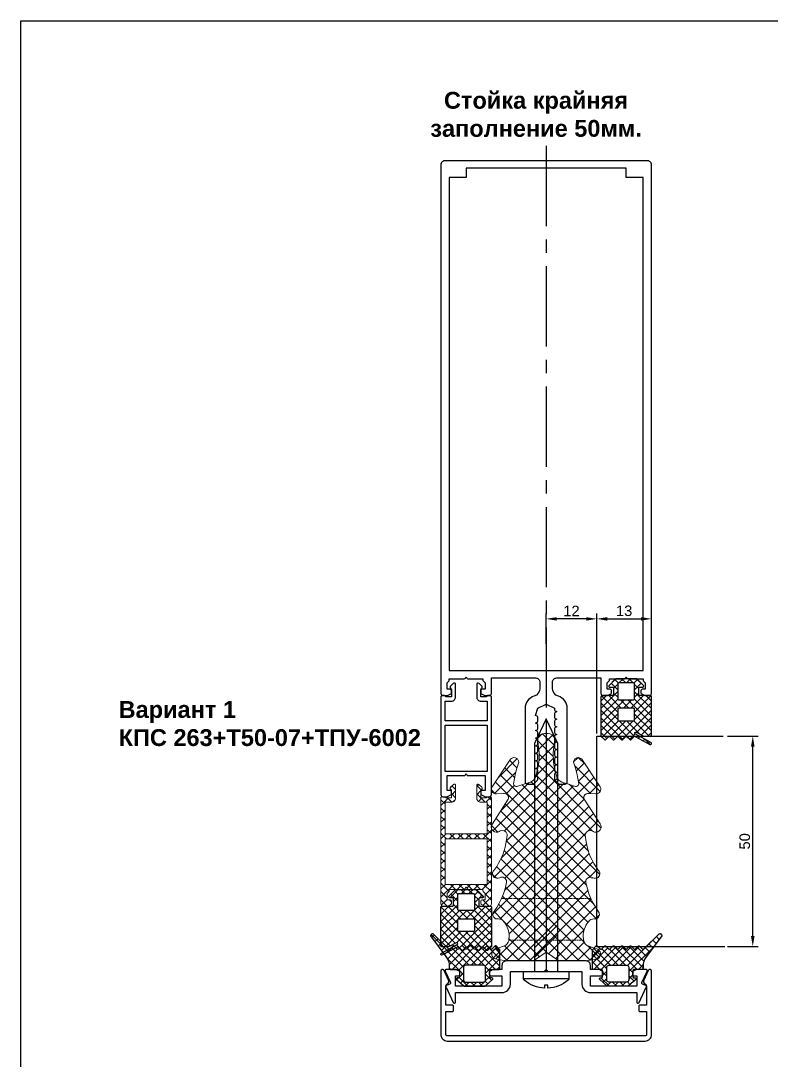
# Model space of a CAD drawing. Header units: millimetres. Extents: x 1744 to 18744, y -2272 to 2782.
# Drawn here: x 6313 to 6491.1, y 2274.9 to 2521.6 of the extents above; entities that cross this region are included whole.
import ezdxf

# ---------------------------------------------------------------- set-up
doc = ezdxf.new("R2010")
doc.units = ezdxf.units.MM
doc.linetypes.add('CENTER2', pattern=[28.575, 19.05, -3.175, 3.175, -3.175])
doc.linetypes.add('HIDDEN', pattern=[0.375, 0.25, -0.125])
for name, color, linetype, lineweight in [('2', 3, 'HIDDEN', 13), ('Текстовый', 7, 'Continuous', 9), ('Уплотнители', 1, 'Continuous', 20), ('Штриховка', 1, 'Continuous', 5)]:
    doc.layers.add(name, color=color, linetype=linetype, lineweight=lineweight)
doc.layers.add('Steklopaket 50mm', color=100, linetype='Continuous')
doc.styles.get("Standard").update_dxf_attribs({"font": 'arial.ttf'})
doc.styles.add('Каталожный', font='isocpeur.ttf', dxfattribs={"height": 2.5})
doc.dimstyles.new('ISO-25', dxfattribs={"dimtxt": 2.5, "dimasz": 2.5, "dimexe": 1.25, "dimexo": 0.625, "dimtad": 1, "dimtxsty": 'Standard', "dimcen": 2.5, "dimadec": 0, "dimazin": 0, "dimtfac": 1, "dimtmove": 0, "dimatfit": 3, "dimfxl": 1, "dimarcsym": 0})

# ---------------------------------------------------------------- blocks, each defined once
blk = doc.blocks.new('КП45372')
at = {"color": 146, "true_color": 0x105689}
blk.add_lwpolyline([(-13, 25.2), (-2.5, 25.2, -0.414214), (-1.5, 24.2), (-1.5, 22.77, -0.327538), (-2.9, 20.86, 0.327538), (-5, 18), (-5, 0.5, 0.414214), (-4.5, 0), (-3.12, 0, 0.198912), (-2.91, 0.09), (-2.09, 0.91, 0.198912), (-2, 1.12), (-2, 1.46, 0.284079), (-2.17, 1.73), (-2.5, 1.9), (-2.17, 2.07, 0.284079), (-2, 2.34), (-2, 3.26, 0.284079), (-2.17, 3.53), (-2.5, 3.7), (-2.17, 3.87, 0.284079), (-2, 4.14), (-2, 5.06, 0.284079), (-2.17, 5.33), (-2.5, 5.5), (-2.17, 5.67, 0.284079), (-2, 5.94), (-2, 6.86, 0.284079), (-2.17, 7.13), (-2.5, 7.3), (-2.17, 7.47, 0.284079), (-2, 7.74), (-2, 8.66, 0.284079), (-2.17, 8.93), (-2.5, 9.1), (-2.17, 9.27, 0.284079), (-2, 9.54), (-2, 10.46, 0.284079), (-2.17, 10.73), (-2.5, 10.9), (-2.17, 11.07, 0.284079), (-2, 11.34), (-2, 12.26, 0.284079), (-2.17, 12.53), (-2.5, 12.7), (-2.17, 12.87, 0.284079), (-2, 13.14), (-2, 14.06, 0.284079), (-2.17, 14.33), (-2.5, 14.5), (-2.17, 14.67, 0.284079), (-2, 14.94), (-2, 15.86, 0.284079), (-2.17, 16.13), (-2.5, 16.3), (-2, 18), (0, 19), (2, 18), (2, 17.64, 0.284079), (2.17, 17.37), (2.5, 17.2), (2.17, 17.03, 0.284079), (2, 16.76), (2, 15.84, 0.284079), (2.17, 15.57), (2.5, 15.4), (2.17, 15.23, 0.284079), (2, 14.96), (2, 14.04, 0.284079), (2.17, 13.77), (2.5, 13.6), (2.17, 13.43, 0.284079), (2, 13.16), (2, 12.24, 0.284079), (2.17, 11.97), (2.5, 11.8), (2.17, 11.63, 0.284079), (2, 11.36), (2, 10.44, 0.284079), (2.17, 10.17), (2.5, 10), (2.17, 9.83, 0.284079), (2, 9.56), (2, 8.64, 0.284079), (2.17, 8.37), (2.5, 8.2), (2.17, 8.03, 0.284079), (2, 7.76), (2, 6.84, 0.284079), (2.17, 6.57), (2.5, 6.4), (2.17, 6.23, 0.284079), (2, 5.96), (2, 5.04, 0.284079), (2.17, 4.77), (2.5, 4.6), (2.17, 4.43, 0.284079), (2, 4.16), (2, 3.24, 0.284079), (2.17, 2.97), (2.5, 2.8), (2.17, 2.63, 0.284079), (2, 2.36), (2, 1.12, 0.198912), (2.09, 0.91), (2.91, 0.09, 0.198912), (3.12, 0), (4.5, 0, 0.414214), (5, 0.5), (5, 18, 0.327538), (2.9, 20.86, -0.327538), (1.5, 22.77), (1.5, 24.2, -0.414214), (2.5, 25.2), (13, 25.2), (13, 21.5, 0.414214), (13.5, 21), (14.43, 21, 0.116434), (14.56, 21.03), (15.33, 21.42, 0.284079), (15.5, 21.69), (15.5, 22.2, 0.414214), (15.2, 22.5), (14.5, 22.5), (14.5, 24), (14.91, 24.41, 0.198912), (15, 24.62), (15, 25), (18.56, 25, 0.284079), (18.83, 25.17), (19, 25.5), (19.17, 25.17, 0.284079), (19.44, 25), (23, 25), (23, 24.62, 0.198912), (23.09, 24.41), (23.5, 24), (23.5, 22.5), (22.8, 22.5, 0.414214), (22.5, 22.2), (22.5, 21.69, 0.284079), (22.67, 21.42), (23.44, 21.03, 0.116434), (23.57, 21), (24.5, 21, 0.414214), (25, 21.5), (25, 147, 0.414214), (24, 148), (-24, 148, 0.414214), (-25, 147), (-25, 21.5, 0.414214), (-24.5, 21), (-23.57, 21, 0.116434), (-23.44, 21.03), (-22.67, 21.42, 0.284079), (-22.5, 21.69), (-22.5, 22.2, 0.414214), (-22.8, 22.5), (-23.5, 22.5), (-23.5, 24), (-23.09, 24.41, 0.198912), (-23, 24.62), (-23, 25), (-19.44, 25, 0.284079), (-19.17, 25.17), (-19, 25.5), (-18.83, 25.17, 0.284079), (-18.56, 25), (-15, 25), (-15, 24.62, 0.198912), (-14.91, 24.41), (-14.5, 24), (-14.5, 22.5), (-15.2, 22.5, 0.414214), (-15.5, 22.2), (-15.5, 21.69, 0.284079), (-15.33, 21.42), (-14.56, 21.03, 0.116434), (-14.43, 21), (-13.5, 21, 0.414214), (-13, 21.5)], format="xyb", close=True, dxfattribs=at)
blk.add_lwpolyline([(23, 27), (23, 144), (19, 144), (19, 146.2), (-19, 146.2), (-19, 144), (-23, 144), (-23, 27)], close=True, dxfattribs=at)
blk = doc.blocks.new('ТПУ-6002')
at = {"true_color": 0xafd9aa}
h = blk.add_hatch(dxfattribs=at)
h.set_pattern_fill('ANSI37', color=9, scale=10, angle=180, style=0)
h.set_pattern_definition([(225, (359.6389, 110.4286), (0.8838835, -0.8838835), []), (315, (359.6389, 110.4286), (0.8838835, 0.8838835), [])])
edge = h.paths.add_edge_path(flags=16)
edge.add_line((1.75, -1), (-1.75, -1))
edge.add_arc((-1.75, -1.25), 0.25, 90, 180)
edge.add_line((-2, -1.25), (-2, -4.75))
edge.add_arc((-1.75, -4.75), 0.25, 180, 270)
edge.add_line((-1.75, -5), (1.75, -5))
edge.add_arc((1.75, -4.75), 0.25, 270, 360)
edge.add_line((2, -4.75), (2, -1.25))
edge.add_arc((1.75, -1.25), 0.25, 0, 90)
edge = h.paths.add_edge_path()
edge.add_line((2.37, -12.66), (4.04, -13.57))
edge.add_arc((4.16, -13.35), 0.25, 241.5196, 270)
edge.add_line((4.16, -13.6), (5.75, -13.6))
edge.add_arc((5.75, -13.35), 0.25, 270, 360)
edge.add_line((6, -13.35), (6, -4.25))
edge.add_arc((5.75, -4.25), 0.25, 0, 90)
edge.add_line((5.75, -4), (3.25, -4))
edge.add_arc((3.25, -3.75), 0.25, 180, 270, ccw=False)
edge.add_line((3, -3.75), (3, -2.25))
edge.add_arc((3.25, -2.25), 0.25, 90, 180, ccw=False)
edge.add_line((3.25, -2), (3.9, -2))
edge.add_arc((3.9, -1.75), 0.25, 270, 405.0646)
edge.add_line((4.08, -1.57), (2.57, -0.07))
edge.add_arc((2.4, -0.25), 0.25, 45.0646, 90)
edge.add_line((2.4, 0), (-2.4, 0))
edge.add_arc((-2.4, -0.25), 0.25, 90, 134.9354)
edge.add_line((-2.57, -0.07), (-4.08, -1.57))
edge.add_arc((-3.9, -1.75), 0.25, 134.9354, 270)
edge.add_line((-3.9, -2), (-3.25, -2))
edge.add_arc((-3.25, -2.25), 0.25, 0, 90, ccw=False)
edge.add_line((-3, -2.25), (-3, -3.75))
edge.add_arc((-3.25, -3.75), 0.25, -90, 0, ccw=False)
edge.add_line((-3.25, -4), (-5.75, -4))
edge.add_arc((-5.75, -4.25), 0.25, 90, 180)
edge.add_line((-6, -4.25), (-6, -13.5))
edge.add_arc((-5.75, -13.5), 0.25, 180, 225)
edge.add_line((-5.93, -13.67), (-5.18, -14.42))
edge.add_arc((-5, -14.25), 0.25, 225, 315)
edge.add_line((-4.82, -14.42), (-4.18, -13.78))
edge.add_arc((-4, -13.95), 0.25, 45, 135, ccw=False)
edge.add_line((-3.82, -13.78), (-3.18, -14.42))
edge.add_arc((-3, -14.25), 0.25, 225, 315)
edge.add_line((-2.82, -14.42), (-2.18, -13.78))
edge.add_arc((-2, -13.95), 0.25, 45, 135, ccw=False)
edge.add_line((-1.82, -13.78), (-1.18, -14.42))
edge.add_arc((-1, -14.25), 0.25, 225, 315)
edge.add_line((-0.82, -14.42), (-0.18, -13.78))
edge.add_arc((0, -13.95), 0.25, 45, 135, ccw=False)
edge.add_line((0.18, -13.78), (0.82, -14.42))
edge.add_arc((1, -14.25), 0.25, 225, 315)
edge.add_line((1.18, -14.42), (1.87, -13.73))
edge.add_arc((2.04, -13.91), 0.25, 61.5196, 135, ccw=False)
edge.add_line((2.16, -13.69), (5.63, -15.57))
edge.add_arc((5.75, -15.35), 0.25, 241.5196, 421.5196)
edge.add_line((5.87, -15.13), (2.13, -13.1))
edge.add_arc((2.25, -12.88), 0.25, 61.5196, 241.5196, ccw=False)
edge = h.paths.add_edge_path(flags=16)
edge.add_line((1.75, -7), (-1.75, -7))
edge.add_arc((-1.75, -7.25), 0.25, 90, 180)
edge.add_line((-2, -7.25), (-2, -9.75))
edge.add_arc((-1.75, -9.75), 0.25, 180, 270)
edge.add_line((-1.75, -10), (1.75, -10))
edge.add_arc((1.75, -9.75), 0.25, 270, 360)
edge.add_line((2, -9.75), (2, -7.25))
edge.add_arc((1.75, -7.25), 0.25, 0, 90)
at = {"color": 9, "true_color": 0xafd9aa}
for points in [[(2.37, -12.66), (4.04, -13.57, 0.124913), (4.16, -13.6), (5.75, -13.6, 0.414214), (6, -13.35), (6, -4.25, 0.414214), (5.75, -4), (3.25, -4, -0.414214), (3, -3.75), (3, -2.25, -0.414214), (3.25, -2), (3.9, -2, 0.668587), (4.08, -1.57), (2.57, -0.07, 0.198619), (2.4, 0), (-2.4, 0, 0.198619), (-2.57, -0.07), (-4.08, -1.57, 0.668587), (-3.9, -2), (-3.25, -2, -0.414214), (-3, -2.25), (-3, -3.75, -0.414214), (-3.25, -4), (-5.75, -4, 0.414214), (-6, -4.25), (-6, -13.5, 0.198912), (-5.93, -13.67), (-5.18, -14.42, 0.414214), (-4.82, -14.42), (-4.18, -13.78, -0.414214), (-3.82, -13.78), (-3.18, -14.42, 0.414214), (-2.82, -14.42), (-2.18, -13.78, -0.414214), (-1.82, -13.78), (-1.18, -14.42, 0.414214), (-0.82, -14.42), (-0.18, -13.78, -0.414214), (0.18, -13.78), (0.82, -14.42, 0.414214), (1.18, -14.42), (1.87, -13.73, -0.332076), (2.16, -13.69), (5.63, -15.57, 1), (5.87, -15.13), (2.13, -13.1, -1)], [(1.75, -1), (-1.75, -1, 0.414214), (-2, -1.25), (-2, -4.75, 0.414214), (-1.75, -5), (1.75, -5, 0.414214), (2, -4.75), (2, -1.25, 0.414214)], [(1.75, -7), (-1.75, -7, 0.414214), (-2, -7.25), (-2, -9.75, 0.414214), (-1.75, -10), (1.75, -10, 0.414214), (2, -9.75), (2, -7.25, 0.414214)]]:
    blk.add_lwpolyline(points, format="xyb", close=True, dxfattribs=at)
blk = doc.blocks.new('*U276')
at = {"color": 0, "linetype": 'CENTER2', "transparency": 16777216}
blk.add_line((0, 89.25), (0, -44.25), dxfattribs=at)
blk = doc.blocks.new('*D279')
at = {"color": 0, "lineweight": -2, "transparency": 16777216}
for p, q in [((6437.69, 2373.69), (6437.69, 2380.88)), ((6447.19, 2379.63), (6440.19, 2379.63)), ((6449.69, 2352.43), (6449.69, 2380.88))]:
    blk.add_line(p, q, dxfattribs=at)
at = {"color": 0, "transparency": 16777216}
for points in [[(6440.19, 2380.04), (6440.19, 2379.21), (6437.69, 2379.63)], [(6447.19, 2380.04), (6447.19, 2379.21), (6449.69, 2379.63)]]:
    blk.add_solid(points, dxfattribs=at)
at = {"layer": 'DEFPOINTS', "color": 0, "transparency": 16777216}
for p in [(6437.69, 2379.63), (6437.69, 2373.07), (6449.69, 2351.81)]:
    blk.add_point(p, dxfattribs=at)
at = {"color": 0, "transparency": 16777216, "insert": (6443.69, 2381.51), "char_height": 2.5, "attachment_point": 5}
blk.add_mtext('12', dxfattribs=at)
blk = doc.blocks.new('*D277')
at = {"color": 0, "lineweight": -2, "transparency": 16777216}
for p, q in [((6449.69, 2352.43), (6449.69, 2380.88)), ((6452.19, 2379.63), (6460.19, 2379.63)), ((6462.69, 2369.89), (6462.69, 2380.88))]:
    blk.add_line(p, q, dxfattribs=at)
at = {"color": 0, "transparency": 16777216}
for points in [[(6452.19, 2380.04), (6452.19, 2379.21), (6449.69, 2379.63)], [(6460.19, 2380.04), (6460.19, 2379.21), (6462.69, 2379.63)]]:
    blk.add_solid(points, dxfattribs=at)
at = {"layer": 'DEFPOINTS', "color": 0, "transparency": 16777216}
for p in [(6462.69, 2379.63), (6462.69, 2369.27), (6449.69, 2351.81)]:
    blk.add_point(p, dxfattribs=at)
at = {"color": 0, "transparency": 16777216, "insert": (6456.19, 2381.53), "char_height": 2.5, "attachment_point": 5}
blk.add_mtext('13', dxfattribs=at)
blk = doc.blocks.new('*D278')
at = {"color": 0, "lineweight": -2, "transparency": 16777216}
for p, q in [((6480.7, 2351.81), (6487.98, 2351.81)), ((6486.73, 2304.31), (6486.73, 2349.31)), ((6480.7, 2301.81), (6487.98, 2301.81))]:
    blk.add_line(p, q, dxfattribs=at)
at = {"color": 0, "transparency": 16777216}
for points in [[(6486.31, 2349.31), (6487.15, 2349.31), (6486.73, 2351.81)], [(6486.31, 2304.31), (6487.15, 2304.31), (6486.73, 2301.81)]]:
    blk.add_solid(points, dxfattribs=at)
at = {"layer": 'DEFPOINTS', "color": 0, "transparency": 16777216}
for p in [(6480.07, 2351.81), (6486.73, 2351.81), (6480.07, 2301.81)]:
    blk.add_point(p, dxfattribs=at)
at = {"color": 0, "transparency": 16777216, "insert": (6484.83, 2326.81), "char_height": 2.5, "attachment_point": 5, "rotation": 90}
blk.add_mtext('50', dxfattribs=at)
blk = doc.blocks.new('КПС 758')
blk.add_lwpolyline([(-23.77, 2.33, 0.414214), (-23.63, 1.93), (-22.87, 1.58, -0.414214), (-22.73, 1.18), (-23.97, -1.49, 0.548619), (-23.7, -1.92), (-21.57, -1.92, 0.116434), (-21.44, -1.89), (-20.67, -1.5, 0.284079), (-20.5, -1.23), (-20.5, -0.72, 0.414214), (-20.8, -0.42), (-21.5, -0.42), (-21.5, 2.08), (-10.5, 2.08), (-10.5, -0.42), (-13.2, -0.42, 0.414214), (-13.5, -0.72), (-13.5, -1.23, 0.284079), (-13.33, -1.5), (-12.56, -1.89, 0.116434), (-12.43, -1.92), (-10.5, -1.92), (-10.5, -2.92, 0.414214), (-9.5, -3.92), (9.5, -3.92, 0.414214), (10.5, -2.92), (10.5, -1.92), (12.43, -1.92, 0.116434), (12.56, -1.89), (13.33, -1.5, 0.284079), (13.5, -1.23), (13.5, -0.72, 0.414214), (13.2, -0.42), (10.5, -0.42), (10.5, 2.08), (21.5, 2.08), (21.5, -0.42), (20.8, -0.42, 0.414214), (20.5, -0.72), (20.5, -1.23, 0.284079), (20.67, -1.5), (21.44, -1.89, 0.116434), (21.57, -1.92), (23.7, -1.92, 0.548619), (23.97, -1.49), (22.73, 1.18, -0.414214), (22.87, 1.58), (23.63, 1.93, 0.414214), (23.77, 2.33), (22.1, 5.91, 0.291473), (21.83, 6.08), (21.8, 6.08, 0.414214), (21.5, 5.78), (21.5, 3.58), (10.5, 3.58, 0.414214), (8.5, 1.58), (8.5, -1.42), (0.62, -1.42, 0.198912), (0.41, -1.51), (0, -1.92), (-0.41, -1.51, 0.198912), (-0.62, -1.42), (-8.5, -1.42), (-8.5, 1.58, 0.414214), (-10.5, 3.58), (-21.5, 3.58), (-21.5, 5.78, 0.414214), (-21.8, 6.08), (-21.83, 6.08, 0.291473), (-22.1, 5.91)], format="xyb", close=True)
blk = doc.blocks.new('КП45310')
at = {"color": 0}
blk.add_lwpolyline([(23.8, -4.26), (23.8, -8.78, -0.279739), (23.48, -9.31, 0.401559), (23.17, -10.23), (24.24, -12.52, 0.802585), (25, -12.36), (25, 2.74, 0.414214), (23.5, 4.24), (-23.5, 4.24, 0.414214), (-25, 2.74), (-25, -12.36, 0.802585), (-24.24, -12.52), (-23.17, -10.23, 0.401559), (-23.48, -9.31, -0.279739), (-23.8, -8.78), (-23.8, -4.26), (-22.3, -4.26, 0.414214), (-22, -3.96), (-22, -3.06, 0.414214), (-22.3, -2.76), (-23.8, -2.76), (-23.8, 2.74, -0.414214), (-23.5, 3.04), (23.5, 3.04, -0.414214), (23.8, 2.74), (23.8, -2.76), (22.3, -2.76, 0.414214), (22, -3.06), (22, -3.96, 0.414214), (22.3, -4.26)], format="xyb", close=True, dxfattribs=at)
blk = doc.blocks.new('ТПУ-007ММ')
at = {"true_color": 0xafd9aa}
h = blk.add_hatch(dxfattribs=at)
h.set_pattern_fill('ANSI37', color=9, scale=10, angle=180, style=0)
h.set_pattern_definition([(225, (-3851.0623, 2334.4012), (0.88388348, -0.88388348), []), (315, (-3851.0623, 2334.4012), (0.88388348, 0.88388348), [])])
edge = h.paths.add_edge_path(flags=16)
edge.add_line((2.1, -1), (-2.1, -1))
edge.add_arc((-2.1, -1.5), 0.5, 90, 180)
edge.add_line((-2.6, -1.5), (-2.6, -4.5))
edge.add_arc((-2.1, -4.5), 0.5, 180, 270)
edge.add_line((-2.1, -5), (2.1, -5))
edge.add_arc((2.1, -4.5), 0.5, 270, 360)
edge.add_line((2.6, -4.5), (2.6, -1.5))
edge.add_arc((2.1, -1.5), 0.5, 0, 90)
edge = h.paths.add_edge_path()
edge.add_arc((-3.85, -2.25), 0.25, 0, 90, ccw=False)
edge.add_line((-3.6, -2.25), (-3.6, -3.75))
edge.add_arc((-3.85, -3.75), 0.25, -90, 0, ccw=False)
edge.add_line((-3.85, -4), (-5.75, -4))
edge.add_arc((-5.75, -4.25), 0.25, 90, 180)
edge.add_line((-6, -4.25), (-6, -8.62))
edge.add_arc((-5.8, -8.62), 0.2, 180, 225)
edge.add_line((-5.94, -8.76), (-5.18, -9.53))
edge.add_arc((-5, -9.35), 0.25, 225, 315)
edge.add_line((-4.82, -9.53), (-4.18, -8.88))
edge.add_arc((-4, -9.06), 0.25, 45, 135, ccw=False)
edge.add_line((-3.82, -8.88), (-3.18, -9.53))
edge.add_arc((-3, -9.35), 0.25, 225, 315)
edge.add_line((-2.82, -9.53), (-2.18, -8.88))
edge.add_arc((-2, -9.06), 0.25, 45, 135, ccw=False)
edge.add_line((-1.82, -8.88), (-1.18, -9.53))
edge.add_arc((-1, -9.35), 0.25, 225, 315)
edge.add_line((-0.82, -9.53), (-0.18, -8.88))
edge.add_arc((0, -9.06), 0.25, 45, 135, ccw=False)
edge.add_line((0.18, -8.88), (0.82, -9.53))
edge.add_arc((1, -9.35), 0.25, 225, 315)
edge.add_line((1.18, -9.53), (1.82, -8.88))
edge.add_arc((2, -9.06), 0.25, 45, 135, ccw=False)
edge.add_line((2.18, -8.88), (2.82, -9.53))
edge.add_arc((3, -9.35), 0.25, 225, 315)
edge.add_line((3.18, -9.53), (3.82, -8.88))
edge.add_arc((4, -9.06), 0.25, 45, 135, ccw=False)
edge.add_line((4.18, -8.88), (4.82, -9.53))
edge.add_arc((5, -9.35), 0.25, 225, 315)
edge.add_line((5.18, -9.53), (5.82, -8.88))
edge.add_arc((6, -9.06), 0.25, 45, 135, ccw=False)
edge.add_line((6.18, -8.88), (9.82, -12.42))
edge.add_arc((10, -12.25), 0.25, 225, 315)
edge.add_line((10.18, -12.42), (10.39, -12.21))
edge.add_arc((10.21, -12.04), 0.25, 315, 380.2249)
edge.add_line((10.44, -11.95), (6.8, -7.06))
edge.add_arc((10, -4.67), 4, 180, 216.7605, ccw=False)
edge.add_line((6, -4.67), (6, -4.3))
edge.add_arc((5.7, -4.3), 0.3, 360, 450)
edge.add_line((5.7, -4), (3.85, -4))
edge.add_arc((3.85, -3.75), 0.25, 180, 270, ccw=False)
edge.add_line((3.6, -3.75), (3.6, -2.25))
edge.add_arc((3.85, -2.25), 0.25, 90, 180, ccw=False)
edge.add_line((3.85, -2), (4.1, -2))
edge.add_arc((4.1, -1.75), 0.25, 270, 405.0646)
edge.add_line((4.28, -1.57), (2.57, -0.07))
edge.add_arc((2.4, -0.25), 0.25, 45.0646, 90)
edge.add_line((2.4, 0), (-2.4, 0))
edge.add_arc((-2.4, -0.25), 0.25, 90, 134.9354)
edge.add_line((-2.57, -0.07), (-4.28, -1.57))
edge.add_arc((-4.1, -1.75), 0.25, 134.9354, 270)
edge.add_line((-4.1, -2), (-3.85, -2))
at = {"color": 9, "true_color": 0xafd9aa}
for points in [[(-3.85, -2, -0.414214), (-3.6, -2.25), (-3.6, -3.75, -0.414214), (-3.85, -4), (-5.75, -4, 0.414214), (-6, -4.25), (-6, -8.62, 0.198912), (-5.94, -8.76), (-5.18, -9.53, 0.414214), (-4.82, -9.53), (-4.18, -8.88, -0.414214), (-3.82, -8.88), (-3.18, -9.53, 0.414214), (-2.82, -9.53), (-2.18, -8.88, -0.414214), (-1.82, -8.88), (-1.18, -9.53, 0.414214), (-0.82, -9.53), (-0.18, -8.88, -0.414214), (0.18, -8.88), (0.82, -9.53, 0.414214), (1.18, -9.53), (1.82, -8.88, -0.414214), (2.18, -8.88), (2.82, -9.53, 0.414214), (3.18, -9.53), (3.82, -8.88, -0.414214), (4.18, -8.88), (4.82, -9.53, 0.414214), (5.18, -9.53), (5.82, -8.88, -0.414214), (6.18, -8.88), (9.82, -12.42, 0.414214), (10.18, -12.42), (10.39, -12.21, 0.292538), (10.44, -11.95), (6.8, -7.06, -0.161788), (6, -4.67), (6, -4.3, 0.414214), (5.7, -4), (3.85, -4, -0.414214), (3.6, -3.75), (3.6, -2.25, -0.414214), (3.85, -2), (4.1, -2, 0.668587), (4.28, -1.57), (2.57, -0.07, 0.198619), (2.4, 0), (-2.4, 0, 0.198619), (-2.57, -0.07), (-4.28, -1.57, 0.668587), (-4.1, -2)], [(2.1, -1), (-2.1, -1, 0.414214), (-2.6, -1.5), (-2.6, -4.5, 0.414214), (-2.1, -5), (2.1, -5, 0.414214), (2.6, -4.5), (2.6, -1.5, 0.414214)]]:
    blk.add_lwpolyline(points, format="xyb", close=True, dxfattribs=at)
blk = doc.blocks.new('КПС 263')
blk.add_lwpolyline([(-5.1, -6, 0.414214), (-4.8, -5.7), (-3.5, -5.7), (-3.5, -7.41, -0.198912), (-3.65, -7.76), (-3.71, -7.83, 0.414214), (-3.71, -8.25), (-3.06, -8.9, 0.668179), (-2.5, -8.67), (-2.5, -5.7, 0.414214), (-3.5, -4.7), (-5, -4.7), (-5, 0), (5, 0), (5, -4.7), (3.5, -4.7, 0.414214), (2.5, -5.7), (2.5, -8.67, 0.668179), (3.06, -8.9), (3.71, -8.25, 0.414214), (3.71, -7.83), (3.65, -7.76, -0.198912), (3.5, -7.41), (3.5, -5.7), (4.8, -5.7, 0.414214), (5.1, -6), (5.7, -6, 0.414214), (6, -5.7), (6, 17.5, 0.414214), (5.5, 18), (4.57, 18, 0.116434), (4.44, 17.97), (3.67, 17.58, 0.284079), (3.5, 17.31), (3.5, 16.8, 0.414214), (3.8, 16.5), (4.5, 16.5), (4.5, 13), (0.44, 13, 0.284079), (0.17, 12.83), (0, 12.5), (-0.17, 12.83, 0.284079), (-0.44, 13), (-4.5, 13), (-4.5, 16.5), (-3.8, 16.5, 0.414214), (-3.5, 16.8), (-3.5, 17.31, 0.284079), (-3.67, 17.58), (-4.44, 17.97, 0.116434), (-4.57, 18), (-5.5, 18, 0.414214), (-6, 17.5), (-6, -5.7, 0.414214), (-5.7, -6)], format="xyb", close=True)
blk.add_lwpolyline([(-5, 1), (-5, 12), (5, 12), (5, 1)], close=True)
blk = doc.blocks.new('Т50-07')
at = {"layer": 'Штриховка', "lineweight": 5}
h = blk.add_hatch(dxfattribs=at)
h.set_pattern_fill('ANSI37', color=256, scale=11.2, angle=90, style=0)
h.set_pattern_definition([(135, (-11406.9071, 3792.9893), (-0.9899495, -0.9899495), []), (225, (-11406.9071, 3792.9893), (0.9899495, -0.9899495), [])])
h.paths.add_polyline_path([(1.2, 5), (1.2, -5), (12, -5), (12, 5)], flags=16)
edge = h.paths.add_edge_path()
edge.add_line((0, 5), (-7.5, 5))
edge.add_line((-7.5, 5), (-7.5, 3.5))
edge.add_arc((-8.5, 3.5), 1, -90, 0, ccw=False)
edge.add_line((-8.5, 2.5), (-11.48, 2.5))
edge.add_arc((-11.48, 2.82), 0.317, 135, 270, ccw=False)
edge.add_line((-11.71, 3.04), (-11.04, 3.71))
edge.add_arc((-10.82, 3.5), 0.3, 45, 135, ccw=False)
edge.add_line((-10.61, 3.71), (-10.4, 3.5))
edge.add_line((-10.4, 3.5), (-8.5, 3.5))
edge.add_line((-8.5, 3.5), (-8.5, 4.8))
edge.add_arc((-8.5, 5.1), 0.3, 180, 270, ccw=False)
edge.add_line((-8.8, 5.1), (-8.8, 5.7))
edge.add_arc((-8.5, 5.7), 0.3, 90, 180, ccw=False)
edge.add_line((-8.5, 6), (16.7, 6))
edge.add_arc((16.7, 5.5), 0.5, 0, 90, ccw=False)
edge.add_line((17.2, 5.5), (17.2, 4.57))
edge.add_arc((16.9, 4.57), 0.3, -26.5651, 0, ccw=False)
edge.add_line((17.17, 4.44), (16.78, 3.67))
edge.add_arc((16.51, 3.8), 0.3, 270, 333.4349, ccw=False)
edge.add_line((16.51, 3.5), (16, 3.5))
edge.add_arc((16, 3.8), 0.3, 180, 270, ccw=False)
edge.add_line((15.7, 3.8), (15.7, 4.5))
edge.add_line((15.7, 4.5), (14.2, 4.5))
edge.add_line((14.2, 4.5), (13.79, 4.09))
edge.add_arc((13.58, 4.3), 0.3, 270, 315, ccw=False)
edge.add_line((13.58, 4), (13.2, 4))
edge.add_line((13.2, 4), (13.2, 0.62))
edge.add_arc((12.9, 0.62), 0.3, -45, 0, ccw=False)
edge.add_line((13.11, 0.41), (12.7, 0))
edge.add_line((12.7, 0), (13.11, -0.41))
edge.add_arc((12.9, -0.62), 0.3, 0, 45, ccw=False)
edge.add_line((13.2, -0.62), (13.2, -4))
edge.add_line((13.2, -4), (13.58, -4))
edge.add_arc((13.58, -4.3), 0.3, 45, 90, ccw=False)
edge.add_line((13.79, -4.09), (14.2, -4.5))
edge.add_line((14.2, -4.5), (15.7, -4.5))
edge.add_line((15.7, -4.5), (15.7, -3.8))
edge.add_arc((16, -3.8), 0.3, 90, 180, ccw=False)
edge.add_line((16, -3.5), (16.51, -3.5))
edge.add_arc((16.51, -3.8), 0.3, 26.5651, 90, ccw=False)
edge.add_line((16.78, -3.67), (17.17, -4.44))
edge.add_arc((16.9, -4.57), 0.3, 0, 26.5651, ccw=False)
edge.add_line((17.2, -4.57), (17.2, -5.5))
edge.add_arc((16.7, -5.5), 0.5, -90, 0, ccw=False)
edge.add_line((16.7, -6), (-8.5, -6))
edge.add_arc((-8.5, -5.7), 0.3, 180, 270, ccw=False)
edge.add_line((-8.8, -5.7), (-8.8, -5.1))
edge.add_arc((-8.5, -5.1), 0.3, 90, 180, ccw=False)
edge.add_line((-8.5, -4.8), (-8.5, -3.5))
edge.add_line((-8.5, -3.5), (-10.4, -3.5))
edge.add_line((-10.4, -3.5), (-10.61, -3.71))
edge.add_arc((-10.82, -3.5), 0.3, 225, 315, ccw=False)
edge.add_line((-11.04, -3.71), (-11.71, -3.04))
edge.add_arc((-11.48, -2.82), 0.317, 90, 225, ccw=False)
edge.add_line((-11.48, -2.5), (-8.5, -2.5))
edge.add_arc((-8.5, -3.5), 1, 0, 90, ccw=False)
edge.add_line((-7.5, -3.5), (-7.5, -5))
edge.add_line((-7.5, -5), (0, -5))
edge.add_line((0, -5), (0, 5))
at = {"layer": 'Уплотнители'}
blk.add_lwpolyline([(0, 5), (-7.5, 5), (-7.5, 3.5, -0.414214), (-8.5, 2.5), (-11.48, 2.5, -0.668179), (-11.71, 3.04), (-11.04, 3.71, -0.414214), (-10.61, 3.71), (-10.4, 3.5), (-8.5, 3.5), (-8.5, 4.8, -0.414214), (-8.8, 5.1), (-8.8, 5.7, -0.414214), (-8.5, 6), (16.7, 6, -0.414214), (17.2, 5.5), (17.2, 4.57, -0.116434), (17.17, 4.44), (16.78, 3.67, -0.284079), (16.51, 3.5), (16, 3.5, -0.414214), (15.7, 3.8), (15.7, 4.5), (14.2, 4.5), (13.79, 4.09, -0.198912), (13.58, 4), (13.2, 4), (13.2, 0.62, -0.198912), (13.11, 0.41), (12.7, 0), (13.11, -0.41, -0.198912), (13.2, -0.62), (13.2, -4), (13.58, -4, -0.198912), (13.79, -4.09), (14.2, -4.5), (15.7, -4.5), (15.7, -3.8, -0.414214), (16, -3.5), (16.51, -3.5, -0.284079), (16.78, -3.67), (17.17, -4.44, -0.116434), (17.2, -4.57), (17.2, -5.5, -0.414214), (16.7, -6), (-8.5, -6, -0.414214), (-8.8, -5.7), (-8.8, -5.1, -0.414214), (-8.5, -4.8), (-8.5, -3.5), (-10.4, -3.5), (-10.61, -3.71, -0.414214), (-11.04, -3.71), (-11.71, -3.04, -0.668179), (-11.48, -2.5), (-8.5, -2.5, -0.414214), (-7.5, -3.5), (-7.5, -5), (0, -5)], format="xyb", close=True, dxfattribs=at)
blk.add_lwpolyline([(1.2, 5), (1.2, -5), (12, -5), (12, 5)], close=True, dxfattribs=at)
blk = doc.blocks.new('ВС 5.5х60 А2 DIN7981')
for p, q in [((0, 0), (0, -60)), ((-5.4, -61.69), (5.4, -61.69))]:
    blk.add_line(p, q)
for points in [[(2.75, -60), (2.75, -5.9), (0, 0), (-2.75, -5.9), (-2.75, -60)], [(-2.75, -56.67), (2.75, -51.17), (2.75, -48.88), (-2.75, -54.38)]]:
    blk.add_lwpolyline(points, close=True)
blk.add_lwpolyline([(-0.39, -63.94, -0.161849), (-5.22, -62.08, -0.223888), (-5.4, -61.69), (-5.4, -60), (5.4, -60), (5.4, -61.69, -0.223888), (5.22, -62.08, -0.161849), (0.39, -63.94), (0.39, -63.24), (-0.39, -63.24)], format="xyb", close=True)
blk = doc.blocks.new('Adifoam 530.082')
at = {"layer": 'Штриховка', "lineweight": 5}
h = blk.add_hatch(dxfattribs=at)
h.set_pattern_fill('ANSI37', color=256, scale=16, style=0)
h.set_pattern_definition([(45, (-11767.1143, 3725.7582), (-1.41421356, 1.41421356), []), (135, (-11767.1143, 3725.7582), (-1.41421356, -1.41421356), [])])
h.paths.add_polyline_path([(-49.06, 9.24), (-49.26, 9.27), (-49.6, 9.4), (-49.93, 9.6), (-50.19, 9.86), (-50.41, 10.19), (-50.56, 10.53), (-50.89, 11.58), (-51.26, 12.6), (-51.45, 12.86), (-51.69, 13.08), (-52, 13.21), (-52.3, 13.28), (-52.63, 13.28), (-52.93, 13.17), (-53.22, 12.99), (-53.43, 12.75), (-53.74, 11.49), (-53.96, 10.21), (-54.04, 8.9), (-54.04, 3.35), (-51.93, 0.37), (-49.06, 0.37)])
edge = h.paths.add_edge_path()
edge.add_line((-39.22, 10.99), (-40.31, 11.51))
edge.add_line((-40.31, 11.51), (-41.35, 12.12))
edge.add_line((-41.35, 12.12), (-42.38, 12.8))
edge.add_line((-42.38, 12.8), (-42.62, 12.93))
edge.add_spline(control_points=[(-42.62, 12.93), (-43.34, 13.28), (-44.2, 12.64), (-44.07, 11.84)], knot_values=[0, 0, 0, 0, 1, 1, 1, 1], degree=3, periodic=0)
edge.add_line((-44.07, 11.84), (-44.07, 11.82))
edge.add_line((-44.07, 11.82), (-44.07, 11.71))
edge.add_line((-44.07, 11.71), (-44.1, 11.36))
edge.add_line((-44.1, 11.36), (-44.21, 11.01))
edge.add_line((-44.21, 11.01), (-44.34, 10.71))
edge.add_line((-44.34, 10.71), (-44.88, 10.25))
edge.add_spline(control_points=[(-44.88, 10.25), (-45.78, 9.55), (-47.02, 9.15), (-48.17, 9.16)], knot_values=[0, 0, 0, 0, 1, 1, 1, 1], degree=3, periodic=0)
edge.add_line((-48.17, 9.16), (-48.89, 9.21))
edge.add_line((-48.89, 9.21), (-49.06, 9.24))
edge.add_line((-49.06, 9.24), (-49.06, 0.37))
edge.add_line((-49.06, 0.37), (-39.22, 0.37))
edge.add_line((-39.22, 0.37), (-39.22, 10.99))
edge = h.paths.add_edge_path()
edge.add_line((-12.1, 5.7), (-12.65, 7.31))
edge.add_line((-12.65, 7.31), (-12.62, 7.55))
edge.add_line((-12.62, 7.55), (-12.54, 7.77))
edge.add_line((-12.54, 7.77), (-12.41, 7.94))
edge.add_line((-12.41, 7.94), (-12.19, 8.05))
edge.add_line((-12.19, 8.05), (-11.97, 8.1))
edge.add_line((-11.97, 8.1), (-10.73, 7.92))
edge.add_line((-10.73, 7.92), (-9.49, 7.66))
edge.add_line((-9.49, 7.66), (-8.27, 7.33))
edge.add_line((-8.27, 7.33), (-7.07, 6.92))
edge.add_line((-7.07, 6.92), (-6.81, 6.88))
edge.add_line((-6.81, 6.88), (-6.53, 6.92))
edge.add_spline(control_points=[(-6.53, 6.92), (-5.8, 7.08), (-5.43, 8.06), (-5.96, 8.62)], knot_values=[0, 0, 0, 0, 1, 1, 1, 1], degree=3, periodic=0)
edge.add_line((-5.96, 8.62), (-6.14, 8.81))
edge.add_line((-6.14, 8.81), (-12.47, 13.02))
edge.add_spline(control_points=[(-12.47, 13.02), (-13.14, 13.66), (-14.13, 13.36), (-14.32, 12.47)], knot_values=[0, 0, 0, 0, 1, 1, 1, 1], degree=3, periodic=0)
edge.add_line((-14.32, 12.47), (-14.34, 12.17))
edge.add_line((-14.34, 12.17), (-14.28, 10.53))
edge.add_line((-14.28, 10.53), (-14.26, 10.27))
edge.add_spline(control_points=[(-14.26, 10.27), (-14.25, 9.71), (-14.82, 9.25), (-15.37, 9.29)], knot_values=[0, 0, 0, 0, 1, 1, 1, 1], degree=3, periodic=0)
edge.add_line((-15.33, 9.29), (-15.63, 9.36))
edge.add_line((-15.63, 9.36), (-21.44, 13.15))
edge.add_spline(control_points=[(-21.44, 13.15), (-22.4, 13.87), (-23.71, 12.95), (-23.44, 11.84)], knot_values=[0, 0, 0, 0, 1, 1, 1, 1], degree=3, periodic=0)
edge.add_line((-23.44, 11.84), (-23.33, 11.54))
edge.add_line((-23.33, 11.54), (-23.18, 11.3))
edge.add_spline(control_points=[(-23.18, 11.3), (-22.84, 10.64), (-23.18, 9.86), (-23.9, 9.66)], knot_values=[0, 0, 0, 0, 1, 1, 1, 1], degree=3, periodic=0)
edge.add_line((-23.9, 9.66), (-24.18, 9.64))
edge.add_line((-24.18, 9.64), (-25.31, 9.75))
edge.add_spline(control_points=[(-25.31, 9.75), (-27.68, 10.15), (-29.56, 10.83), (-31.58, 12.12)], knot_values=[0, 0, 0, 0, 1, 1, 1, 1], degree=3, periodic=0)
edge.add_line((-31.58, 12.12), (-32.52, 12.78))
edge.add_line((-32.52, 12.78), (-32.74, 12.95))
edge.add_spline(control_points=[(-32.74, 12.95), (-33.65, 13.44), (-34.56, 12.72), (-34.39, 11.73)], knot_values=[0, 0, 0, 0, 1, 1, 1, 1], degree=3, periodic=0)
edge.add_line((-34.39, 11.73), (-34.28, 11.47))
edge.add_line((-34.28, 11.47), (-34.17, 11.17))
edge.add_spline(control_points=[(-34.17, 11.17), (-33.93, 10.41), (-34.71, 9.64), (-35.46, 9.75)], knot_values=[0, 0, 0, 0, 1, 1, 1, 1], degree=3, periodic=0)
edge.add_line((-35.43, 9.74), (-35.76, 9.84))
edge.add_line((-35.76, 9.84), (-36.94, 10.14))
edge.add_line((-36.94, 10.14), (-38.09, 10.53))
edge.add_line((-38.09, 10.53), (-39.22, 10.99))
edge.add_line((-39.22, 10.99), (-39.22, -10.25))
edge.add_line((-39.22, -10.25), (-38.09, -9.79))
edge.add_line((-38.09, -9.79), (-36.94, -9.4))
edge.add_line((-36.94, -9.4), (-35.76, -9.1))
edge.add_arc((-35.3, -10.16), 1.16, -28.0033, 113.1643, ccw=False)
edge.add_line((-34.28, -10.71), (-34.39, -10.99))
edge.add_spline(control_points=[(-34.39, -10.99), (-34.56, -11.98), (-33.65, -12.7), (-32.74, -12.21)], knot_values=[0, 0, 0, 0, 1, 1, 1, 1], degree=3, periodic=0)
edge.add_line((-32.74, -12.21), (-32.52, -12.04))
edge.add_line((-32.52, -12.04), (-31.58, -11.38))
edge.add_spline(control_points=[(-31.58, -11.38), (-29.7, -10.12), (-27.54, -9.38), (-25.31, -9.01)], knot_values=[0, 0, 0, 0, 1, 1, 1, 1], degree=3, periodic=0)
edge.add_line((-25.31, -9.01), (-24.18, -8.88))
edge.add_line((-24.18, -8.88), (-23.9, -8.92))
edge.add_spline(control_points=[(-23.9, -8.92), (-23.16, -9.14), (-22.85, -9.89), (-23.18, -10.56)], knot_values=[0, 0, 0, 0, 1, 1, 1, 1], degree=3, periodic=0)
edge.add_line((-23.18, -10.56), (-23.33, -10.8))
edge.add_line((-23.33, -10.8), (-23.44, -11.1))
edge.add_spline(control_points=[(-23.44, -11.1), (-23.71, -12.21), (-22.4, -13.13), (-21.44, -12.41)], knot_values=[0, 0, 0, 0, 1, 1, 1, 1], degree=3, periodic=0)
edge.add_line((-21.44, -12.41), (-15.63, -8.62))
edge.add_line((-15.63, -8.62), (-15.37, -8.55))
edge.add_spline(control_points=[(-15.37, -8.55), (-14.82, -8.51), (-14.27, -8.96), (-14.26, -9.51)], knot_values=[0, 0, 0, 0, 1, 1, 1, 1], degree=3, periodic=0)
edge.add_line((-14.26, -9.51), (-14.28, -9.79))
edge.add_line((-14.28, -9.79), (-14.34, -11.43))
edge.add_line((-14.34, -11.43), (-14.32, -11.73))
edge.add_spline(control_points=[(-14.32, -11.73), (-14.17, -12.6), (-13.07, -12.9), (-12.47, -12.28)], knot_values=[0, 0, 0, 0, 1, 1, 1, 1], degree=3, periodic=0)
edge.add_line((-12.47, -12.28), (-6.14, -8.07))
edge.add_line((-6.14, -8.07), (-5.96, -7.88))
edge.add_spline(control_points=[(-5.96, -7.88), (-5.43, -7.32), (-5.8, -6.34), (-6.53, -6.18)], knot_values=[0, 0, 0, 0, 1, 1, 1, 1], degree=3, periodic=0)
edge.add_line((-6.53, -6.18), (-6.81, -6.14))
edge.add_line((-6.81, -6.14), (-7.07, -6.18))
edge.add_line((-7.07, -6.18), (-8.27, -6.59))
edge.add_line((-8.27, -6.59), (-9.49, -6.92))
edge.add_line((-9.49, -6.92), (-10.73, -7.18))
edge.add_line((-10.73, -7.18), (-11.97, -7.36))
edge.add_line((-11.97, -7.36), (-12.19, -7.31))
edge.add_line((-12.19, -7.31), (-12.41, -7.2))
edge.add_line((-12.41, -7.2), (-12.54, -7.01))
edge.add_line((-12.54, -7.01), (-12.62, -6.81))
edge.add_line((-12.62, -6.81), (-12.65, -6.57))
edge.add_line((-12.65, -6.57), (-12.1, -4.96))
edge.add_line((-12.1, -4.96), (-11.82, -4.16))
edge.add_line((-11.82, -4.16), (-11.6, -3.33))
edge.add_line((-11.6, -3.33), (-11.38, -2.96))
edge.add_line((-11.38, -2.96), (-11.1, -2.66))
edge.add_line((-11.1, -2.66), (-10.77, -2.39))
edge.add_line((-10.77, -2.39), (-10.4, -2.18))
edge.add_line((-10.4, -2.18), (-10.01, -2.05))
edge.add_line((-10.01, -2.05), (-8.9, -1.74))
edge.add_arc((-5.2, -17.22), 15.91, 82.6187, 103.4524, ccw=False)
edge.add_line((-3.16, -1.44), (-2, -1.61))
edge.add_line((-2, -1.61), (-1.63, -1.65))
edge.add_line((-1.63, -1.65), (-1.26, -1.61))
edge.add_spline(control_points=[(-1.26, -1.61), (-0.5, -1.4), (-0.01, -0.8), (0, 0)], knot_values=[0, 0, 0, 0, 1, 1, 1, 1], degree=3, periodic=0)
edge.add_line((0, 0), (-0.04, 0.37))
edge.add_line((-0.04, 0.37), (0, 0.74))
edge.add_spline(control_points=[(0, 0.74), (0.03, 1.47), (-0.56, 2.23), (-1.26, 2.35)], knot_values=[0, 0, 0, 0, 1, 1, 1, 1], degree=3, periodic=0)
edge.add_line((-1.26, 2.35), (-1.63, 2.39))
edge.add_line((-1.63, 2.39), (-2, 2.35))
edge.add_line((-2, 2.35), (-3.16, 2.18))
edge.add_arc((-5.2, 17.96), 15.91, 256.5476, 277.3813, ccw=False)
edge.add_line((-8.9, 2.48), (-10.01, 2.79))
edge.add_line((-10.01, 2.79), (-10.4, 2.92))
edge.add_line((-10.4, 2.92), (-10.77, 3.13))
edge.add_line((-10.77, 3.13), (-11.1, 3.4))
edge.add_line((-11.1, 3.4), (-11.38, 3.7))
edge.add_line((-11.38, 3.7), (-11.6, 4.07))
edge.add_line((-11.6, 4.07), (-11.82, 4.9))
edge.add_line((-11.82, 4.9), (-12.1, 5.7))
edge = h.paths.add_edge_path()
edge.add_line((-39.22, 0.37), (-49.06, 0.37))
edge.add_line((-49.06, 0.37), (-49.06, -8.5))
edge.add_line((-49.06, -8.5), (-48.89, -8.47))
edge.add_line((-48.89, -8.47), (-48.17, -8.42))
edge.add_spline(control_points=[(-48.17, -8.42), (-47.02, -8.41), (-45.78, -8.81), (-44.88, -9.51)], knot_values=[0, 0, 0, 0, 1, 1, 1, 1], degree=3, periodic=0)
edge.add_line((-44.88, -9.51), (-44.34, -9.97))
edge.add_line((-44.34, -9.97), (-44.21, -10.27))
edge.add_line((-44.21, -10.27), (-44.1, -10.62))
edge.add_line((-44.1, -10.62), (-44.07, -10.97))
edge.add_line((-44.07, -10.97), (-44.07, -10.99))
edge.add_line((-44.07, -10.99), (-44.07, -11.1))
edge.add_spline(control_points=[(-44.07, -11.1), (-44.19, -11.91), (-43.34, -12.53), (-42.62, -12.19)], knot_values=[0, 0, 0, 0, 1, 1, 1, 1], degree=3, periodic=0)
edge.add_line((-42.62, -12.19), (-42.38, -12.04))
edge.add_line((-42.38, -12.04), (-41.35, -11.38))
edge.add_line((-41.35, -11.38), (-40.31, -10.77))
edge.add_line((-40.31, -10.77), (-39.22, -10.25))
edge.add_line((-39.22, -10.25), (-39.22, 0.37))
edge = h.paths.add_edge_path()
edge.add_line((-49.06, 0.37), (-51.93, 0.37))
edge.add_line((-51.93, 0.37), (-54.04, -2.61))
edge.add_line((-54.04, -2.61), (-54.04, -2.63))
edge.add_line((-54.04, -2.63), (-54.04, -8.16))
edge.add_line((-54.04, -8.16), (-53.96, -9.47))
edge.add_line((-53.96, -9.47), (-53.74, -10.75))
edge.add_line((-53.74, -10.75), (-53.43, -12.01))
edge.add_line((-53.43, -12.01), (-53.22, -12.25))
edge.add_line((-53.22, -12.25), (-52.93, -12.43))
edge.add_line((-52.93, -12.43), (-52.63, -12.52))
edge.add_spline(control_points=[(-52.63, -12.52), (-52.05, -12.61), (-51.56, -12.37), (-51.26, -11.86)], knot_values=[0, 0, 0, 0, 1, 1, 1, 1], degree=3, periodic=0)
edge.add_line((-51.26, -11.86), (-50.89, -10.84))
edge.add_line((-50.89, -10.84), (-50.56, -9.79))
edge.add_line((-50.56, -9.79), (-50.41, -9.45))
edge.add_line((-50.41, -9.45), (-50.19, -9.12))
edge.add_line((-50.19, -9.12), (-49.93, -8.86))
edge.add_line((-49.93, -8.86), (-49.6, -8.66))
edge.add_line((-49.6, -8.66), (-49.26, -8.53))
edge.add_line((-49.26, -8.53), (-49.06, -8.5))
edge.add_line((-49.06, -8.5), (-49.06, 0.37))
at = {"layer": '2'}
for p, q in [((-39.22, -10.25), (-39.22, 10.99)), ((-49.06, 9.23), (-49.06, -8.49)), ((-19.15, 0.37), (-51.93, 0.37))]:
    blk.add_line(p, q, dxfattribs=at)
at = {"layer": 'Уплотнители'}
for points in [[(-55.03, 12.75), (-55.03, 12.73)], [(-52.63, -12.52), (-52.93, -12.43), (-53.22, -12.25), (-53.43, -12.01), (-53.74, -10.75), (-53.96, -9.47), (-54.04, -8.16), (-54.04, -2.61), (-51.93, 0.37), (-54.04, 3.35), (-54.04, 8.9), (-53.96, 10.21), (-53.74, 11.49), (-53.43, 12.75), (-53.22, 12.99), (-52.93, 13.17), (-52.63, 13.28), (-52.3, 13.28), (-52, 13.21), (-51.69, 13.08), (-51.45, 12.86), (-51.26, 12.6), (-50.89, 11.58), (-50.56, 10.53), (-50.41, 10.19), (-50.19, 9.86), (-49.93, 9.6), (-49.6, 9.4), (-49.26, 9.27), (-48.89, 9.21), (-48.17, 9.16)], [(-52.86, 12.6), (-52.86, 12.58)], [(-42.62, 12.93), (-42.38, 12.8), (-41.35, 12.12), (-40.31, 11.51), (-39.22, 10.99), (-38.09, 10.53), (-36.94, 10.14), (-35.76, 9.84), (-35.46, 9.75)], [(-32.74, 12.95), (-32.52, 12.78), (-31.58, 12.12)], [(-21.44, 13.15), (-15.63, 9.36), (-15.37, 9.29)], [(-14.32, 12.47), (-14.34, 12.17), (-14.28, 10.53), (-14.26, 10.27)], [(-5.96, 8.62), (-6.14, 8.81), (-12.47, 13.02)], [(-50.56, 10.53), (-50.56, 10.51)], [(-45.67, 11.71), (-45.67, 11.69)], [(-44.07, 11.82), (-44.07, 11.84), (-44.07, 11.71), (-44.1, 11.36), (-44.21, 11.01), (-44.34, 10.71), (-44.88, 10.25)], [(-34.39, 11.73), (-34.28, 11.47), (-34.17, 11.17)], [(-23.44, 11.84), (-23.33, 11.54), (-23.18, 11.3)], [(-15.94, 12.17), (-15.94, 12.15)], [(-14.28, 10.53), (-14.28, 10.51)], [(-54.04, 7.6), (-54.04, 7.57)], [(-25.31, 9.75), (-24.18, 9.64), (-23.9, 9.66)], [(-15.63, 9.36), (-15.63, 9.34)], [(-51.93, 0.37), (-51.93, 0.35)], [(0, 0), (-0.04, 0.37), (0, 0.74)], [(-0.04, 0.37), (-0.04, 0.35)], [(-54.04, -2.61), (-54.04, -2.63)], [(-11.6, -3.33), (-11.6, -3.35)], [(-54.04, -6.86), (-54.04, -6.88)], [(-12.65, -6.57), (-12.65, -6.59)], [(-12.1, -4.96), (-12.1, -4.98)], [(-51.26, -11.86), (-50.89, -10.84), (-50.56, -9.79), (-50.41, -9.45), (-50.19, -9.12), (-49.93, -8.86), (-49.6, -8.66), (-49.26, -8.53), (-48.89, -8.47), (-48.17, -8.42)], [(-44.07, -11.12), (-44.07, -11.1), (-44.07, -10.97), (-44.1, -10.62), (-44.21, -10.27), (-44.34, -9.97), (-44.88, -9.51)], [(-42.62, -12.19), (-42.38, -12.04), (-41.35, -11.38), (-40.31, -10.77), (-39.22, -10.25), (-38.09, -9.79), (-36.94, -9.4), (-35.76, -9.1)], [(-23.9, -8.92), (-24.18, -8.88), (-25.31, -9.01)], [(-21.44, -12.41), (-15.63, -8.62), (-15.37, -8.55)], [(-14.32, -11.73), (-14.34, -11.43), (-14.28, -9.79), (-14.26, -9.51)], [(-14.28, -9.79), (-14.28, -9.82)], [(-12.47, -12.28), (-6.14, -8.07), (-5.96, -7.88)], [(-44.07, -10.97), (-44.07, -10.99)], [(-34.28, -10.73), (-34.28, -10.71), (-34.39, -10.99)], [(-31.58, -11.38), (-32.52, -12.04), (-32.74, -12.21)], [(-23.44, -11.1), (-23.33, -10.8), (-23.18, -10.56)], [(-14.34, -11.43), (-14.34, -11.45)]]:
    blk.add_lwpolyline(points, dxfattribs=at)
for points in [[(-1.26, 2.35), (-1.63, 2.39), (-2, 2.35), (-3.16, 2.18, -0.091156), (-8.9, 2.48), (-10.01, 2.79), (-10.4, 2.92), (-10.77, 3.13), (-11.1, 3.4), (-11.38, 3.7), (-11.6, 4.07), (-11.82, 4.9), (-12.1, 5.7), (-12.65, 7.31), (-12.62, 7.55), (-12.54, 7.77), (-12.41, 7.94), (-12.19, 8.05), (-11.97, 8.1), (-10.73, 7.92), (-9.49, 7.66), (-8.27, 7.33), (-7.07, 6.92), (-6.81, 6.88), (-6.53, 6.92)], [(-6.53, -6.18), (-6.81, -6.14), (-7.07, -6.18), (-8.27, -6.59), (-9.49, -6.92), (-10.73, -7.18), (-11.97, -7.36), (-12.19, -7.31), (-12.41, -7.2), (-12.54, -7.01), (-12.62, -6.81), (-12.65, -6.57), (-12.1, -4.96), (-11.82, -4.16), (-11.6, -3.33), (-11.38, -2.96), (-11.1, -2.66), (-10.77, -2.39), (-10.4, -2.18), (-10.01, -2.05), (-8.9, -1.74, -0.091156), (-3.16, -1.44), (-2, -1.61), (-1.63, -1.65), (-1.26, -1.61)]]:
    blk.add_lwpolyline(points, format="xyb", dxfattribs=at)
blk.add_arc((-35.3, -10.16), 1.16, 331.9967, 113.1643, dxfattribs=at)
for points in [[(-42.62, 12.93), (-43.34, 13.28), (-44.2, 12.64), (-44.07, 11.84)], [(-32.74, 12.95), (-33.65, 13.44), (-34.56, 12.72), (-34.39, 11.73)], [(-21.44, 13.15), (-22.4, 13.87), (-23.71, 12.95), (-23.44, 11.84)], [(-12.47, 13.02), (-13.14, 13.66), (-14.13, 13.36), (-14.32, 12.47)], [(-48.17, 9.16), (-47.02, 9.15), (-45.78, 9.55), (-44.88, 10.25)], [(-35.46, 9.75), (-34.71, 9.64), (-33.93, 10.41), (-34.17, 11.17)], [(-31.58, 12.12), (-29.56, 10.83), (-27.68, 10.15), (-25.31, 9.75)], [(-23.9, 9.66), (-23.18, 9.86), (-22.84, 10.64), (-23.18, 11.3)], [(-15.37, 9.29), (-14.82, 9.25), (-14.25, 9.71), (-14.26, 10.27)], [(-6.53, 6.92), (-5.8, 7.08), (-5.43, 8.06), (-5.96, 8.62)], [(0, 0.74), (0.03, 1.47), (-0.56, 2.23), (-1.26, 2.35)], [(-1.26, -1.61), (-0.5, -1.4), (-0.01, -0.8), (0, 0)], [(-5.96, -7.88), (-5.43, -7.32), (-5.8, -6.34), (-6.53, -6.18)], [(-44.88, -9.51), (-45.78, -8.81), (-47.02, -8.41), (-48.17, -8.42)], [(-25.31, -9.01), (-27.54, -9.38), (-29.7, -10.12), (-31.58, -11.38)], [(-23.18, -10.56), (-22.85, -9.89), (-23.16, -9.14), (-23.9, -8.92)], [(-14.26, -9.51), (-14.27, -8.96), (-14.82, -8.51), (-15.37, -8.55)], [(-52.63, -12.52), (-52.05, -12.61), (-51.56, -12.37), (-51.26, -11.86)], [(-44.07, -11.1), (-44.19, -11.91), (-43.34, -12.53), (-42.62, -12.19)], [(-34.39, -10.99), (-34.56, -11.98), (-33.65, -12.7), (-32.74, -12.21)], [(-23.44, -11.1), (-23.71, -12.21), (-22.4, -13.13), (-21.44, -12.41)], [(-14.32, -11.73), (-14.17, -12.6), (-13.07, -12.9), (-12.47, -12.28)]]:
    blk.add_open_spline(points, degree=3, dxfattribs=at)

msp = doc.modelspace()

# ---------------------------------------------------------------- linework, layer by layer
at = {"layer": 'Steklopaket 50mm'}
msp.add_lwpolyline([(6312.964, 2521.614), (6938.526, 2521.614), (6938.526, 2066.428), (6312.964, 2066.428)], close=True, dxfattribs=at)
msp.add_lwpolyline([(6480.074, 2301.805), (6449.687, 2301.805), (6449.687, 2351.805), (6479.719, 2351.805)], dxfattribs=at)

# ---------------------------------------------------------------- block references
at = {"linetype": 'CENTER2'}
msp.add_blockref('*U276', (6437.687, 2402.655), dxfattribs=at)
for name, p in [('КП45372', (6437.687, 2340.405)), ('ТПУ-6002', (6456.687, 2365.405)), ('ВС 5.5х60 А2 DIN7981', (6437.687, 2355.905))]:
    msp.add_blockref(name, p)
for name, p, rotation in [('КПС 263', (6418.687, 2355.405), 180), ('Adifoam 530.082', (6438.057, 2352.449), 90), ('Т50-07', (6418.687, 2328.605), 270), ('ТПУ-007ММ', (6420.687, 2292.405), 180), ('КПС 758', (6437.687, 2294.488), 180), ('КП45310', (6437.687, 2283.65), 180)]:
    msp.add_blockref(name, p, dxfattribs=dict(rotation=rotation))
at = {"xscale": -1}
msp.add_blockref('ТПУ-6002', (6418.687, 2315.405), dxfattribs=at)
at = {"xscale": -1, "rotation": 180}
msp.add_blockref('ТПУ-007ММ', (6454.687, 2292.405), dxfattribs=at)

# ---------------------------------------------------------------- texts
at = {"layer": 'Текстовый', "linetype": 'Continuous', "char_height": 4, "width": 96.14753, "attachment_point": 1, "style": 'Каталожный'}
for s, insert in [('\\pxqc;{\\fArial|b1|i0|c204|p34;Стойка\\fArial|b1|i0|c0|p34; \\fArial|b1|i0|c204|p34;крайняя \\Pзаполнение \\fArial|b1|i0|c0|p34;50\\fArial|b1|i0|c204|p34;мм.}', (6387.208, 2504.742)), ('\\pxql;{\\fArial|b1|i0|c204|p34;Вариант 1\\PКПС 263+Т50-0\\fArial|b1|i0|c0|p34;7+\\fArial|b1|i0|c204|p34;ТПУ-6002}', (6336.185, 2360.112))]:
    msp.add_mtext(s, dxfattribs=dict(at, insert=insert))

# ---------------------------------------------------------------- dimensions: what is measured, and where the dimension line sits
for base, p2, picture, middle in [((6437.687, 2379.627), (6437.687, 2373.068), '*D279', (6443.687, 2381.507)), ((6462.687, 2379.627), (6462.687, 2369.268), '*D277', (6456.187, 2381.53))]:
    dim = msp.add_linear_dim(base=base, p1=(6449.687, 2351.805), p2=p2, dimstyle='ISO-25')
    dim.commit()
    dim.dimension.update_dxf_attribs({"geometry": picture, "text_midpoint": middle})
dim = msp.add_linear_dim(base=(6486.73, 2351.805), p1=(6480.074, 2301.805), p2=(6480.074, 2351.805), angle=90, dimstyle='ISO-25')
dim.commit()
dim.dimension.update_dxf_attribs({"geometry": '*D278', "text_midpoint": (6484.828, 2326.805)})

doc.saveas('drawing.dxf')
